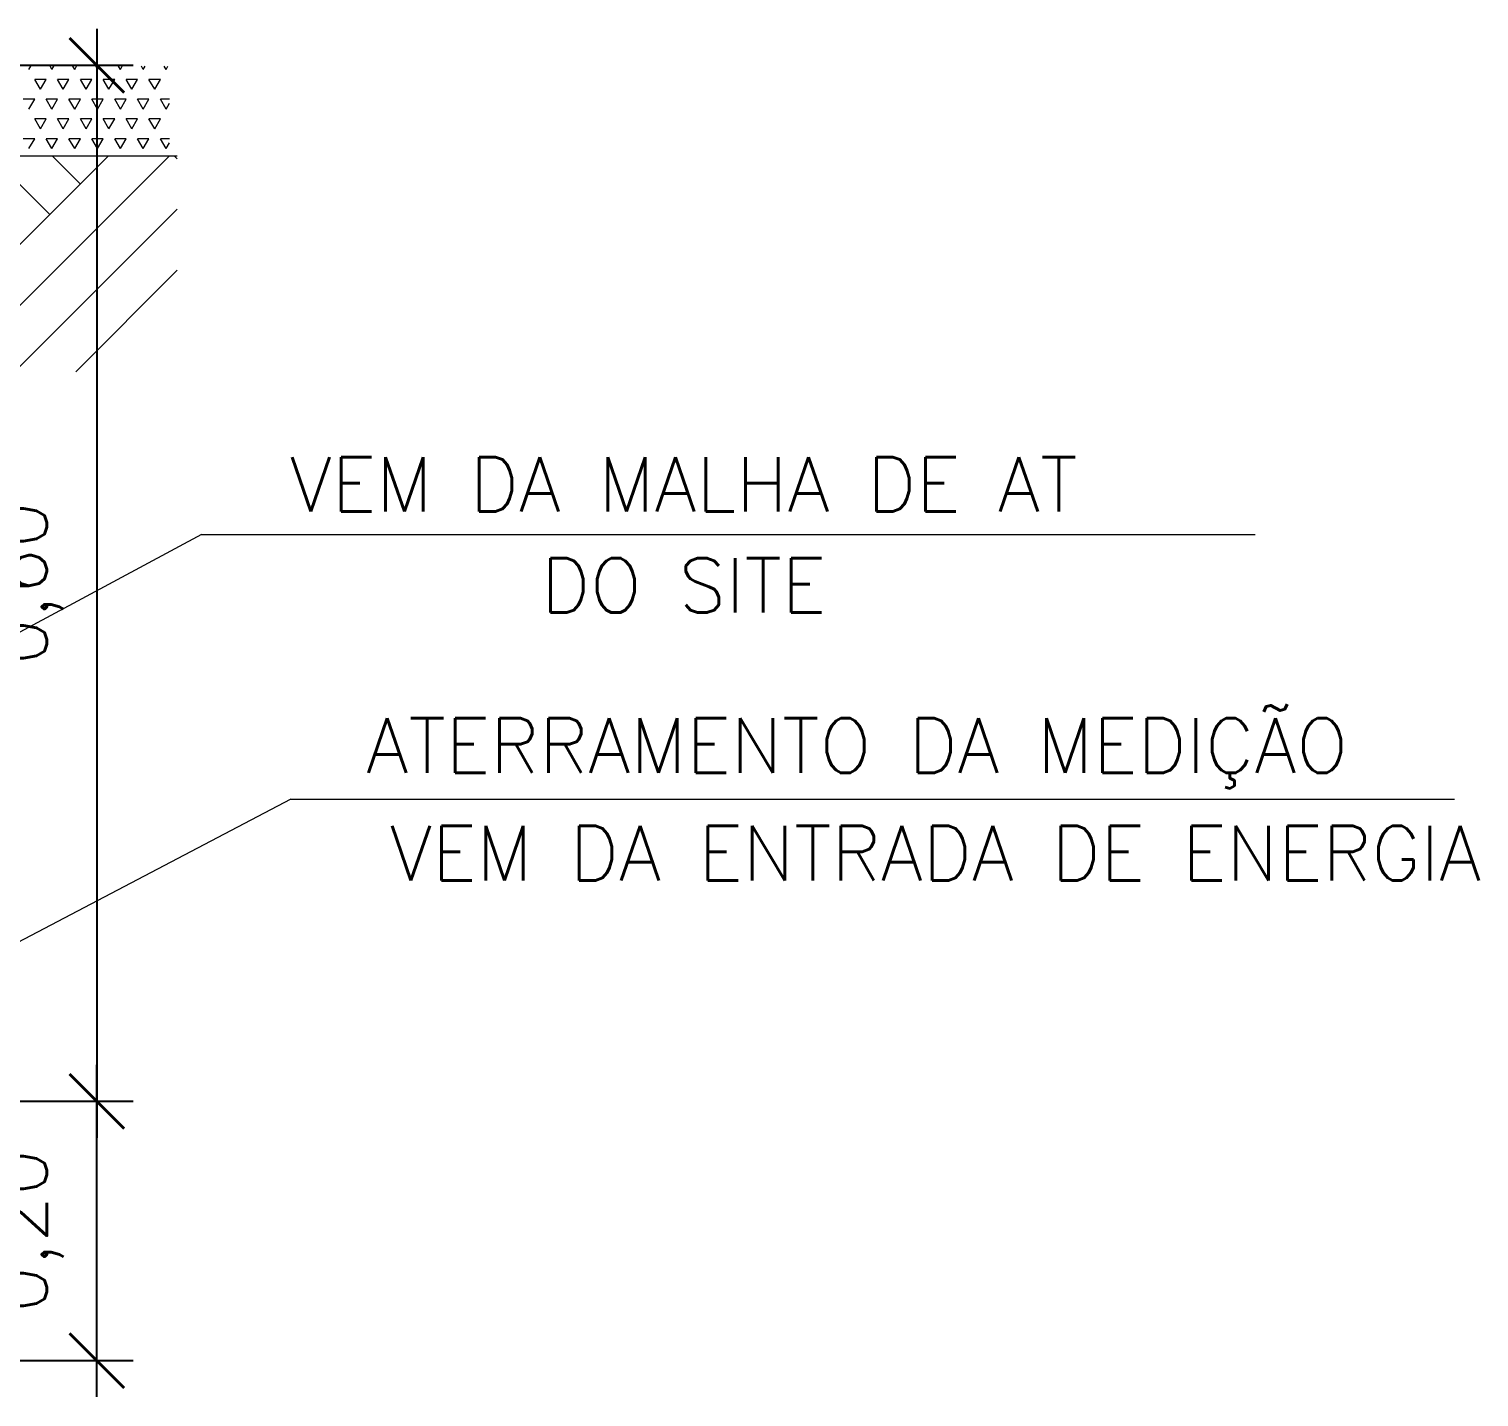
# Model space of a CAD drawing. Header units: inches. Extents: x -7660 to 802, y -193 to 3.
# Drawn here: x 679.554 to 683.542, y -92.48 to -88.716 of the extents above; entities that cross this region are included whole.
import ezdxf
from ezdxf.enums import TextEntityAlignment as Align

# ---------------------------------------------------------------- set-up
doc = ezdxf.new("R2010")
doc.units = ezdxf.units.IN
doc.header["$MEASUREMENT"] = 0
doc.layers.add('A-CONCOR', color=150, linetype='Continuous', lineweight=50)
doc.layers.add('C01', color=1, linetype='Continuous')
doc.layers.add('COTAS', color=8, linetype='Continuous')
doc.styles.add('Texto Cotas', font='romans.shx')
doc.dimstyles.new('huawei_stand Cota 1-100', dxfattribs={"dimscale": 0, "dimtxt": 0.15, "dimasz": 0.15, "dimexe": 0.1, "dimexo": 0.1, "dimgap": 0.1, "dimtad": 1, "dimzin": 0, "dimdsep": 46, "dimtxsty": 'Texto Cotas', "dimblk": 'ARCHTICK', "dimcen": 0.2, "dimdle": 0.1, "dimclrd": 256, "dimclre": 256, "dimclrt": 256, "dimadec": 0, "dimazin": 0, "dimtfac": 1, "dimtix": 1, "dimtmove": 0, "dimatfit": 3, "dimfxl": 1, "dimtolj": 1, "dimtzin": 0, "dimarcsym": 1})

# ---------------------------------------------------------------- blocks, each defined once
blk = doc.blocks.new('_ArchTick')
at = {"const_width": 0.05}
blk.add_lwpolyline([(-0.5, -0.5), (0.5, 0.5)], dxfattribs=at)
blk = doc.blocks.new('*D233')
at = {"lineweight": -2, "transparency": 16777216}
for p, q in [((679.7404, -88.7162), (679.7404, -91.7667)), ((678.4481, -88.8162), (679.8404, -88.8162)), ((678.4601, -91.6667), (679.8404, -91.6667))]:
    blk.add_line(p, q, dxfattribs=at)
at = {"lineweight": -2, "transparency": 16777216, "xscale": 0.15, "yscale": 0.15, "zscale": 0.15}
for p, rotation in [((679.7404, -88.8162), 90), ((679.7404, -91.6667), 270)]:
    blk.add_blockref('_ArchTick', p, dxfattribs=dict(at, rotation=rotation))
at = {"lineweight": 5, "transparency": 16777216, "insert": (679.5511, -90.2415), "char_height": 0.15, "attachment_point": 5, "rotation": 90, "style": 'Texto Cotas'}
blk.add_mtext('\\A1;0,60', dxfattribs=at)
blk = doc.blocks.new('*D234')
at = {"lineweight": -2, "transparency": 16777216}
for p, q in [((679.7404, -92.4802), (679.7404, -91.5667)), ((678.4304, -91.6667), (679.8404, -91.6667)), ((678.3808, -92.3802), (679.8404, -92.3802))]:
    blk.add_line(p, q, dxfattribs=at)
at = {"lineweight": -2, "transparency": 16777216, "xscale": 0.15, "yscale": 0.15, "zscale": 0.15}
for p, rotation in [((679.7404, -91.6667), 90), ((679.7404, -92.3802), 270)]:
    blk.add_blockref('_ArchTick', p, dxfattribs=dict(at, rotation=rotation))
at = {"lineweight": 5, "transparency": 16777216, "insert": (679.5511, -92.0235), "char_height": 0.15, "attachment_point": 5, "rotation": 90, "style": 'Texto Cotas'}
blk.add_mtext('\\A1;0,20', dxfattribs=at)

msp = doc.modelspace()

# ---------------------------------------------------------------- linework, layer by layer
at = {"layer": 'A-CONCOR', "color": 5, "lineweight": 5}
msp.add_line((678.34811, -89.06525), (679.96184, -89.06525), dxfattribs=at)
at = {"layer": 'C01', "lineweight": 5}
for p, q in [((679.55383, -88.82761), (679.5589, -88.81885)), ((679.6167, -88.82761), (679.61163, -88.81885)), ((679.6167, -88.82761), (679.62176, -88.81885)), ((679.67956, -88.82761), (679.6745, -88.81885)), ((679.67956, -88.82761), (679.68463, -88.81885)), ((679.74243, -88.82761), (679.73736, -88.81885)), ((679.74243, -88.82761), (679.74749, -88.81885)), ((679.80529, -88.82761), (679.80023, -88.81885)), ((679.80529, -88.82761), (679.81036, -88.81885)), ((679.86816, -88.82761), (679.86309, -88.81885)), ((679.86816, -88.82761), (679.87322, -88.81885)), ((679.93102, -88.82761), (679.92596, -88.81885)), ((679.93102, -88.82761), (679.93609, -88.81885)), ((679.58526, -88.88206), (679.56955, -88.85484)), ((679.60098, -88.85484), (679.56955, -88.85484)), ((679.58527, -88.88206), (679.60098, -88.85484)), ((679.64813, -88.88206), (679.63241, -88.85484)), ((679.66385, -88.85484), (679.63241, -88.85484)), ((679.64813, -88.88206), (679.66385, -88.85484)), ((679.71099, -88.88206), (679.69528, -88.85484)), ((679.72671, -88.85484), (679.69528, -88.85484)), ((679.711, -88.88206), (679.72671, -88.85484)), ((679.77386, -88.88206), (679.75814, -88.85484)), ((679.78958, -88.85484), (679.75814, -88.85484)), ((679.77386, -88.88206), (679.78958, -88.85484)), ((679.83672, -88.88206), (679.82101, -88.85484)), ((679.85244, -88.85484), (679.82101, -88.85484)), ((679.83673, -88.88206), (679.85244, -88.85484)), ((679.89959, -88.88206), (679.88387, -88.85484)), ((679.91531, -88.85484), (679.88387, -88.85484)), ((679.89959, -88.88206), (679.91531, -88.85484)), ((679.56955, -88.90928), (679.53812, -88.90928)), ((679.55383, -88.9365), (679.56955, -88.90928)), ((679.6167, -88.9365), (679.60098, -88.90928)), ((679.63241, -88.90928), (679.60098, -88.90928)), ((679.6167, -88.9365), (679.63241, -88.90928)), ((679.67956, -88.9365), (679.66385, -88.90928)), ((679.69528, -88.90928), (679.66385, -88.90928)), ((679.67956, -88.9365), (679.69528, -88.90928)), ((679.74243, -88.9365), (679.72671, -88.90928)), ((679.75814, -88.90928), (679.72671, -88.90928)), ((679.74243, -88.9365), (679.75814, -88.90928)), ((679.80529, -88.9365), (679.78958, -88.90928)), ((679.82101, -88.90928), (679.78958, -88.90928)), ((679.80529, -88.9365), (679.82101, -88.90928)), ((679.86816, -88.9365), (679.85244, -88.90928)), ((679.88387, -88.90928), (679.85244, -88.90928)), ((679.86816, -88.9365), (679.88387, -88.90928)), ((679.93102, -88.9365), (679.91531, -88.90928)), ((679.94021, -88.90928), (679.91531, -88.90928)), ((679.93102, -88.9365), (679.94021, -88.92059)), ((679.58526, -88.99094), (679.56955, -88.96372)), ((679.60098, -88.96372), (679.56955, -88.96372)), ((679.58527, -88.99094), (679.60098, -88.96372)), ((679.64813, -88.99094), (679.63241, -88.96372)), ((679.66385, -88.96372), (679.63241, -88.96372)), ((679.64813, -88.99094), (679.66385, -88.96372)), ((679.71099, -88.99094), (679.69528, -88.96372)), ((679.72671, -88.96372), (679.69528, -88.96372)), ((679.711, -88.99094), (679.72671, -88.96372)), ((679.77386, -88.99094), (679.75814, -88.96372)), ((679.78958, -88.96372), (679.75814, -88.96372)), ((679.77386, -88.99094), (679.78958, -88.96372)), ((679.83672, -88.99094), (679.82101, -88.96372)), ((679.85244, -88.96372), (679.82101, -88.96372)), ((679.83673, -88.99094), (679.85244, -88.96372)), ((679.89959, -88.99094), (679.88387, -88.96372)), ((679.91531, -88.96372), (679.88387, -88.96372)), ((679.89959, -88.99094), (679.91531, -88.96372)), ((679.56955, -89.01817), (679.53812, -89.01817)), ((679.55383, -89.04539), (679.56955, -89.01816)), ((679.6167, -89.04538), (679.60098, -89.01816)), ((679.63241, -89.01817), (679.60098, -89.01817)), ((679.6167, -89.04539), (679.63241, -89.01816)), ((679.67956, -89.04538), (679.66385, -89.01816)), ((679.69528, -89.01817), (679.66385, -89.01817)), ((679.67956, -89.04539), (679.69528, -89.01816)), ((679.74243, -89.04538), (679.72671, -89.01816)), ((679.75814, -89.01817), (679.72671, -89.01817)), ((679.74243, -89.04539), (679.75814, -89.01816)), ((679.80529, -89.04538), (679.78958, -89.01816)), ((679.82101, -89.01817), (679.78958, -89.01817)), ((679.80529, -89.04539), (679.82101, -89.01816)), ((679.86816, -89.04538), (679.85244, -89.01816)), ((679.88387, -89.01817), (679.85244, -89.01817)), ((679.86816, -89.04539), (679.88387, -89.01816)), ((679.93102, -89.04538), (679.91531, -89.01816)), ((679.94021, -89.01817), (679.91531, -89.01817)), ((679.93102, -89.04539), (679.94021, -89.02948)), ((679.7722, -89.06525), (679.35882, -89.47862)), ((679.94021, -89.06525), (679.44283, -89.56263)), ((679.61083, -89.22661), (679.44947, -89.06525)), ((679.69484, -89.14261), (679.61748, -89.06525)), ((679.96184, -89.0736), (679.95349, -89.06525)), ((679.96184, -89.21162), (679.52683, -89.64663)), ((679.96184, -89.37963), (679.68223, -89.65925))]:
    msp.add_line(p, q, dxfattribs=at)
at = {"layer": 'C01', "lineweight": 5, "ltscale": 0.35}
for q in [(679.37836, -91.30496), (683.47462, -90.83568)]:
    msp.add_line((680.27369, -90.83568), q, dxfattribs=at)
at = {"layer": 'COTAS', "color": 1, "lineweight": 5}
for q in [(678.34105, -91.01365), (682.92699, -90.10665)]:
    msp.add_line((680.02875, -90.10665), q, dxfattribs=at)

# ---------------------------------------------------------------- texts
at = {"lineweight": 5, "style": 'Texto Cotas'}
for s, p in [('VEM DA MALHA DE AT', (681.35453, -89.96902)), ('DO SITE', (681.35453, -90.24714)), ('ATERRAMENTO DA MEDIÇÃO', (681.83158, -90.68965)), ('VEM DA ENTRADA DE ENERGIA', (682.04776, -90.98381))]:
    msp.add_text(s, height=0.15, dxfattribs=at).set_placement(p, align=Align.MIDDLE)

# ---------------------------------------------------------------- dimensions: what is measured, and where the dimension line sits
at = {"lineweight": 5}
for p1, p2, text, picture, middle in [((678.34811, -88.81623), (678.36005, -91.66668), '0,60', '*D233', (679.5511, -90.24146)), ((678.28084, -92.38023), (678.33037, -91.66668), '0,20', '*D234', (679.5511, -92.02346))]:
    dim = msp.add_linear_dim(base=(679.74039, -91.66668), p1=p1, p2=p2, angle=90, text=text, dimstyle='huawei_stand Cota 1-100', override={"dimscale": 1, "dimfxl": 0.07}, dxfattribs=at)
    dim.commit()
    dim.dimension.update_dxf_attribs({"geometry": picture, "text_midpoint": middle})

doc.saveas('drawing.dxf')
